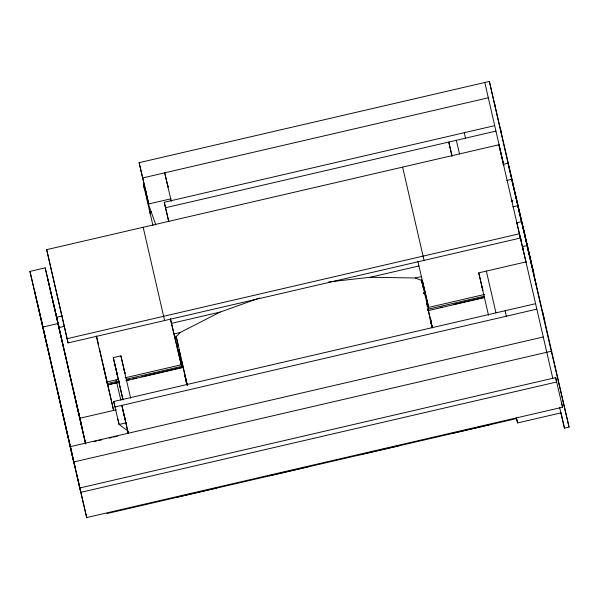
<?xml version="1.0" encoding="UTF-8"?>
<svg xmlns="http://www.w3.org/2000/svg" width="599" height="599" viewBox="0 0 599 599"><rect width="100%" height="100%" fill="white"/><g stroke="black" fill="none" stroke-linecap="round" stroke-linejoin="round"><path stroke-width="0.9" d="M126.314 379.219L182.336 366.229L182.792 367.442L181.198 364.798L170.498 319.177M424.287 292.739C424.189 293.555 423.695 293.989 424.504 292.814L428.263 309.196C429.58 311.323 426.495 309.99 428.263 309.196L484.366 296.183M428.555 310.462L427.679 310.035L428.263 309.196L428.457 310.469L428.644 307.414L422.415 280.489M179.153 350.198L178.524 349.614L178.824 350.145M178.704 349.614L182.373 366.386C183.594 369.074 181.774 364.986 183.219 366.581M182.373 366.386L183.227 366.73L182.628 367.494M182.725 367.457C183.054 364.117 182.44 369.328 183.167 366.595M182.987 367.322L182.583 367.292L183.144 367.127M423.86 293.368L425.14 292.117M421.419 279.935L424.504 292.814L423.92 293.652M424.347 293.817L423.897 293.091L424.421 292.701M179.423 350.49L179.153 349.741L177.686 349.502L170.423 318.81M423.852 293.233L424.309 292.874M428.263 309.196C427.753 310.447 428.405 311.031 427.873 309.653C428.038 308.65 428.824 311.532 427.738 310.162M179.468 350.34L178.727 349.636L178.652 350.168M183.122 366.738L182.545 367.15M182.882 367.352L183.159 366.453M174.975 338.21L180.067 332.55L220.215 312.057L259.554 297.98M179.4 350.063L178.524 349.614M182.965 367.269L182.583 367.292L182.95 367.202M424.362 292.641L424.174 293.839M179.46 350.198L178.697 349.726M182.455 366.768L182.905 366.259M182.5 366.962L183.054 366.341M139.125 162.666L148.732 203.952L139.125 162.666L489.361 81.442L533.844 273.631L511.681 179.273L506.702 180.426M142.629 177.955L488.297 97.794M146.463 193.103L144.913 188.73L148.425 204.027L171.022 198.786M168.791 221.75L164.253 202.282L494.692 125.648M165.504 207.741L495.942 131.106M149.877 212.196L151.697 211.769M498.937 144.771L520.351 238.043L68.091 342.92L46.67 249.656L498.937 144.771L503.707 165.122M559.608 407.387L564.483 428.158L569.05 427.102L551.26 351.239L73.677 461.994L29.95 271.392L45.18 267.858L49.784 287.483M503.025 164.403L508.004 163.25L531.395 262.983M512.751 206.82L517.738 205.667L544.805 321.423M56.838 317.178L62.244 315.92M59.219 327.548L64.737 326.268M516.428 222.843L521.415 221.69L489.361 81.442M67.095 338.682L519.355 233.797L526.019 262.19M171.486 323.355L220.215 312.057M328.671 281.949L370.212 277.27L418.941 265.971M173.98 333.965L180.067 332.55M370.212 277.27L415.339 277.988L421.426 276.581M122.87 399.391L113.278 357.61L120.893 355.851L125.004 373.357L124.015 369.298M488.492 315.179L478.743 272.859L525.952 261.913M176.488 346.155L178.307 345.735L176.173 336.638M118.729 379.287L106.959 382.012L107.333 383.622L119.179 380.874M125.071 377.812L181.198 364.798L177.686 349.502M484.703 294.409L428.644 307.414L417.87 261.419M119.328 381.96L107.64 384.91L119.508 382.207M127.467 380.073L129.354 379.631M132.888 378.815L136.572 377.962M141.918 376.719L181.677 367.501M440.235 307.534L442.084 307.107M453.772 304.397L483.715 297.456M125.857 380.732L183.024 367.472M484.449 297.568L428.188 310.619L427.783 308.837M430.531 320.225L430.651 320.764M430.718 321.064L431.1 320.944M430.778 321.319L430.906 321.858M430.966 322.157L431.602 323.146M431.033 322.412L431.153 322.951M431.594 323.131L431.22 323.213M431.28 323.505L431.407 324.044M431.535 324.598L431.467 325.182M431.722 325.429L432.104 325.347M431.782 325.691L431.714 326.268M432.351 326.403L431.969 326.492M432.036 326.784L431.969 327.368L430.277 319.147M536.786 309.151L114.986 406.976L113.728 401.51L535.536 303.693M79.113 418.424L116.273 409.806M126.367 422.789L119.089 424.481L113.728 401.51M543.181 337.005L70.173 446.704L86.69 517.558L562.551 407.2L561.548 402.827M93.714 441.688L96.454 441.059M98.273 440.632L101.92 439.786M109.205 438.101L111.938 437.465M113.765 437.038L117.411 436.199M79.772 487.99L555.64 377.632L562.551 407.2M176.997 497.192L216.576 488.013M269.258 475.793L307.938 466.823M359.729 454.813L399.308 445.634M451.092 433.624L490.671 424.444M106.944 513.56L516.57 418.566M516.331 417.63L517.573 422.931L560.971 412.868M178.996 350.153C178.173 349.097 180.014 350.37 178.607 349.981M424.317 292.799L424.421 293.667M428.337 309.541L427.896 309.354M428.382 309.735L427.761 309.473M428.427 309.93L427.664 309.616M428.472 310.117L427.671 309.893M427.679 310.035L428.54 310.379M424.504 292.814L424.002 293.091M428.457 310.469L427.619 309.758M415.339 277.988L422.422 280.826M127.812 430.846L119.089 424.481L117.838 419.023M179.296 349.958L178.974 349.823M148.425 204.027L155.86 225.014M424.354 293.016L424.032 293.757M481.866 286.307L482.854 290.365L478.743 272.859M116.401 371.066L117.389 375.124L113.278 357.61M167.331 184.073L168.072 187.158L164.71 172.834L171.277 201.339M124.457 416.619L125.198 419.712L121.837 405.388L128.223 433.242M103.642 367.494L103.455 366.723L107.648 384.955L107.371 383.779M511.793 199.924L512.25 201.878L511.868 200.036M516.847 222.746L523.346 250.479M552.832 378.493L522.44 246.616L527.015 245.56L551.26 351.239M452.013 156.025L448.741 142.06L452.02 156.219M424.04 260.378L402.618 167.106M430.726 319.334L430.973 320.398M421.337 279.785L423.471 288.875M426.653 303.693L427.297 306.418M428.143 310.057L432.246 327.9M164.253 202.282L168.776 221.608M150.312 214.053L143.401 184.485L144.404 188.85M180.209 355.087L179.356 351.456L180.778 357.67M181.272 359.64L187.285 385.254M184.799 376.367L185.046 377.43M164.598 320.54L143.176 227.276M116.783 382.836L120.841 400.117M128.044 431.707L128.463 433.474M96.319 336.309L113.623 410.42L99.479 348.768M46.67 249.656L68.091 342.92M49.814 287.625L81.793 426.368L75.811 400.888M52.66 299.987L59.129 327.571M61.562 338.824L57.961 323.565L42.731 327.099L46.333 342.358M61.57 339.071L63.561 347.562M73.46 390.645L79.929 418.229M29.95 271.392L32.563 282.533M32.765 283.379L34.353 290.171M34.585 291.151L42.035 322.966M37.64 304.404L43.899 331.105M46.348 342.606L48.137 350.243M58.23 394.179L66.571 429.902M74.725 465.453L75.16 467.31M116.101 379.893L116.476 381.503M80.318 420.55L85.799 443.941M65.089 424.077L72.045 453.765M432.223 327.601L430.464 319.956L430.786 319.596M542.365 310.769L569.05 427.102M500.367 128.268L501.37 132.634M494.452 103.065L495.455 107.438M522.934 226.909L525.383 237.563M536.345 285.349L522.942 227.283M555.64 377.632L556.643 381.997L80.775 492.356L76.268 472.693M560.926 412.674L564.483 428.158M520.291 236.605L521.123 240.244M522.792 247.529L523.421 250.255M484.793 82.505L503.811 165.406M464.232 132.708L465.49 138.174M505.084 310.754L506.335 316.22M456.348 140.293L459.478 153.913M486.358 271.092L495.942 312.873M516.533 418.401L517.573 422.931M428.225 309.616L432.261 327.211M149.308 209.68L152.992 225.741M176.203 336.488L176.63 338.33M176.046 335.904L187.307 384.97M185.113 376.007L187.202 385.09M181.183 359.452L182.006 363.016M185.42 379.1L186.716 384.708M120.893 355.851L130.642 398.17M114.896 364.514L123.027 399.93M128.006 431.647L128.403 433.391M122.832 409.626L128.238 433.107M96.566 336.076L98.438 344.238M47.793 278.999L85.627 443.747M45.18 267.858L85.395 443.17M41.518 320.727L64.49 420.857M64.699 421.763L69.102 440.916M69.506 442.698L86.69 517.558M34.555 291.017L75.272 468.455M44.341 333.868L45.097 337.177"/></g></svg>
